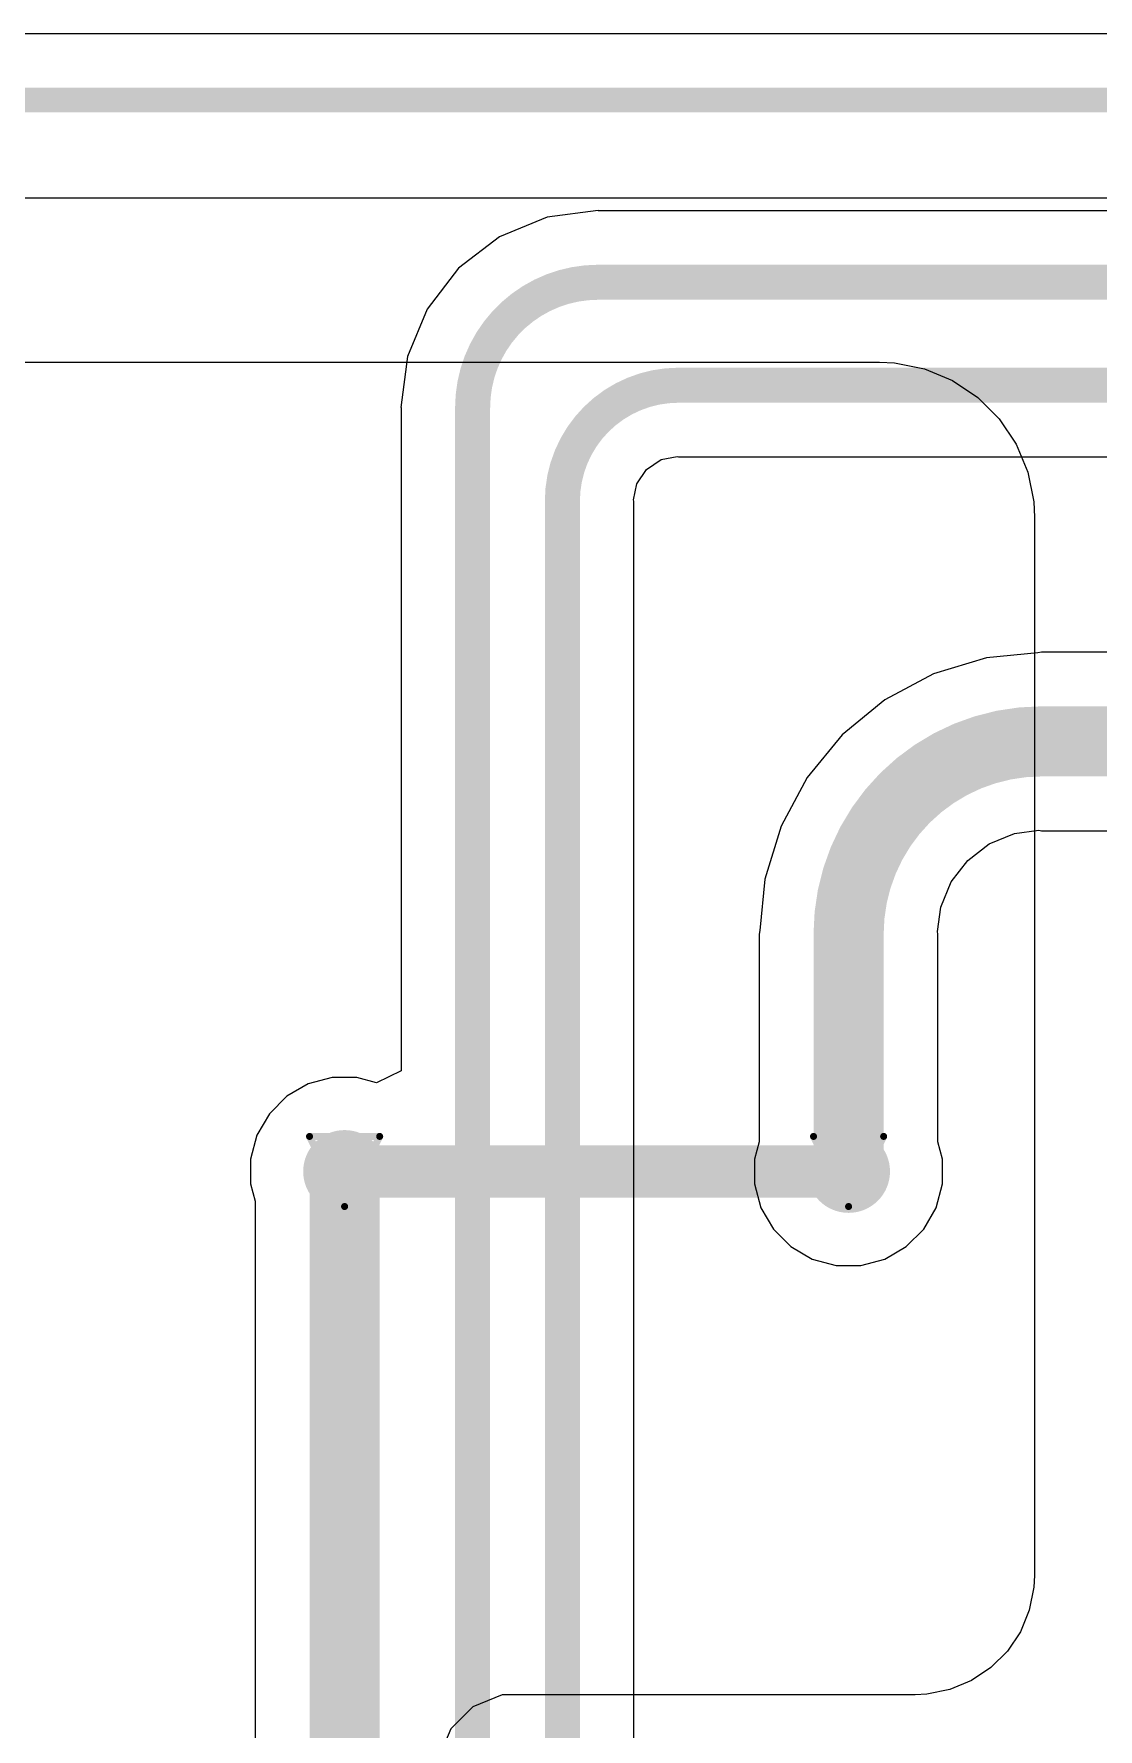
# Model space of a CAD drawing. Header units: inches. Extents: x -18 to 217, y -14 to 159.
# Drawn here: x 19.69 to 27.39, y 61.93 to 74.22 of the extents above; entities that cross this region are included whole.
import ezdxf

# ---------------------------------------------------------------- set-up
doc = ezdxf.new("R2010")
doc.units = ezdxf.units.IN
for name, color, linetype in [('Bottom Layer', 5, 'Continuous'), ('Drill Drawing', 1, 'Continuous'), ('Top Layer', 1, 'Continuous'), ('Via Holes', 16, 'Continuous')]:
    doc.layers.add(name, color=color, linetype=linetype)

msp = doc.modelspace()

# ---------------------------------------------------------------- hatches: boundary and pattern name
at = {"layer": 'Bottom Layer'}
h = msp.add_hatch(color=5, dxfattribs=at)
edge = h.paths.add_edge_path()
edge.add_arc((21.9359988, 65.9750014), 0.2999994, 0, 360)
h = msp.add_hatch(color=5, dxfattribs=at)
edge = h.paths.add_edge_path()
edge.add_arc((25.58620232, 65.9750014), 0.2999994, 0, 360)
at = {"layer": 'Top Layer'}
h = msp.add_hatch(color=1, dxfattribs=at)
edge = h.paths.add_edge_path()
edge.add_arc((21.9359988, 65.9750014), 0.2999994, 0, 360)
h = msp.add_hatch(color=1, dxfattribs=at)
edge = h.paths.add_edge_path()
edge.add_arc((25.58620232, 65.9750014), 0.2999994, 0, 360)
at = {"layer": 'Via Holes'}
h = msp.add_hatch(color=7, dxfattribs=at)
edge = h.paths.add_edge_path()
edge.add_arc((21.9359988, 65.9750014), 0.1499997, 0, 360)
h = msp.add_hatch(color=7, dxfattribs=at)
edge = h.paths.add_edge_path()
edge.add_arc((25.58620232, 65.9750014), 0.1499997, 0, 360)

# ---------------------------------------------------------------- linework, layer by layer
at = {"layer": 'Bottom Layer'}
for p, q in [((44.20777036, 74.21930546), (6.211249959999999, 74.21930546)), ((43.36505678, 73.02994029999999), (-2.20068648, 73.02990474)), ((15.73378362, 71.84015096), (25.80960802, 71.84012555999999)), ((25.80960802, 71.84012555999999), (25.91964336, 71.83473568)), ((25.91964336, 71.83473568), (26.13548748, 71.79182746)), ((26.13548748, 71.79182746), (26.3388094, 71.707629)), ((26.3388094, 71.707629), (26.52179354, 71.58537371999999)), ((26.52179354, 71.58537371999999), (26.67740664, 71.4297657)), ((26.67740664, 71.4297657), (26.799667, 71.2467841)), ((26.799667, 71.2467841), (26.88387308, 71.04346472)), ((26.88387308, 71.04346472), (26.92678638, 70.82762314)), ((26.92678638, 70.82762314), (26.9321788, 70.71758779999999)), ((26.9321788, 70.71758779999999), (26.93218388, 70.71759033999999)), ((26.93218388, 70.71759033999999), (26.93219404, 65.02798779999999)), ((26.93219404, 65.02798779999999), (26.93215594, 63.04676747999999)), ((26.93215594, 63.04676747999999), (26.9280005, 62.96212197999999)), ((26.9280005, 62.96212197999999), (26.89497796, 62.79608472)), ((26.89497796, 62.79608472), (26.8301978, 62.63968168)), ((26.8301978, 62.63968168), (26.73614668, 62.49891996)), ((26.73614668, 62.49891996), (26.61644155999999, 62.37921484)), ((26.61644155999999, 62.37921484), (26.47568238, 62.28516371999999)), ((23.07640292, 62.18315224), (22.86561594, 62.0958499)), ((23.19047686, 62.18314716), (23.07640292, 62.18315224)), ((26.06859912, 62.18320050000001), (23.19047686, 62.18314716)), ((26.15324208, 62.18735593999999), (26.06859658, 62.18320050000001)), ((26.06859658, 62.18320050000001), (26.06859912, 62.18320050000001)), ((26.31927934, 62.22038102), (26.15324208, 62.18735593999999)), ((26.47568238, 62.28516371999999), (26.31927934, 62.22038102)), ((22.86561594, 62.0958499), (22.70429038, 61.93452179999999)), ((22.70429038, 61.93452179999999), (22.6169855, 61.72373736))]:
    msp.add_line(p, q, dxfattribs=at)
for points, const_width in [([(5.727273279999999, 73.74020049999999), (44.20777036, 73.74020049999999)], 0.1778), ([(21.9359988, 65.9750014), (25.58620232, 65.9750014)], 0.3809999999999999)]:
    msp.add_lwpolyline(points, dxfattribs=dict(at, const_width=const_width))
at = {"layer": 'Bottom Layer', "const_width": 0.1905}
for points in [[(21.8407488, 65.9750014, 1), (22.0312488, 65.9750014, 1)], [(25.49095232, 65.9750014, 1), (25.68145232, 65.9750014, 1)]]:
    msp.add_lwpolyline(points, format="xyb", close=True, dxfattribs=at)
at = {"layer": 'Drill Drawing', "const_width": 0.0508}
for points in [[(21.6819988, 66.2290014), (22.1899988, 66.2290014)], [(21.6819988, 66.2290014), (21.9359988, 65.7210014)], [(21.9359988, 65.7210014), (22.1899988, 66.2290014)], [(25.33220232, 66.2290014), (25.84020232, 66.2290014)], [(25.33220232, 66.2290014), (25.58620232, 65.7210014)], [(25.58620232, 65.7210014), (25.84020232, 66.2290014)]]:
    msp.add_lwpolyline(points, dxfattribs=at)
at = {"layer": 'Drill Drawing', "const_width": 0.0254}
for points in [[(21.6692988, 66.2290014, 1), (21.6946988, 66.2290014, 1)], [(21.6692988, 66.2290014, 1), (21.6946988, 66.2290014, 1)], [(22.1772988, 66.2290014, 1), (22.2026988, 66.2290014, 1)], [(22.1772988, 66.2290014, 1), (22.2026988, 66.2290014, 1)], [(25.31950232, 66.2290014, 1), (25.34490232, 66.2290014, 1)], [(25.31950232, 66.2290014, 1), (25.34490232, 66.2290014, 1)], [(25.82750232, 66.2290014, 1), (25.85290232, 66.2290014, 1)], [(25.82750232, 66.2290014, 1), (25.85290232, 66.2290014, 1)], [(21.9232988, 65.7210014, 1), (21.9486988, 65.7210014, 1)], [(21.9232988, 65.7210014, 1), (21.9486988, 65.7210014, 1)], [(25.57350232, 65.7210014, 1), (25.59890232, 65.7210014, 1)], [(25.57350232, 65.7210014, 1), (25.59890232, 65.7210014, 1)]]:
    msp.add_lwpolyline(points, format="xyb", close=True, dxfattribs=at)
at = {"layer": 'Top Layer'}
for p, q in [((23.40199536, 72.89093879999999), (23.05740372, 72.7482035)), ((23.77178888, 72.93962298), (23.40199536, 72.89093879999999)), ((23.77178888, 72.93735222), (23.77178888, 72.93962298)), ((33.09150607999999, 72.93735222), (23.77178888, 72.93735222)), ((23.05740372, 72.7482035), (22.76149626, 72.52114527999998)), ((22.76149626, 72.52114527999998), (22.53443804, 72.22523782)), ((22.53443804, 72.22523782), (22.39170274, 71.88064617999999)), ((22.39170274, 71.88064617999999), (22.34301856, 71.51085266)), ((22.34301856, 71.51085266), (22.34528932, 71.51085266)), ((22.34528932, 71.51085266), (22.34528932, 66.70428366)), ((24.12319026, 71.06323861999999), (24.22898888, 71.1339319)), ((24.22898888, 71.1339319), (24.34494496, 71.1569951)), ((24.34494496, 71.1569951), (24.3537867, 71.15523741999999)), ((24.3537867, 71.15523741999999), (36.86924808, 71.15523741999999)), ((24.05249698, 70.95743999999999), (24.12319026, 71.06323861999999)), ((24.02943378, 70.84148392), (24.05249698, 70.95743999999999)), ((24.03119146, 70.83264218), (24.02943378, 70.84148392)), ((24.03119146, 51.82550976), (24.03119146, 70.83264218)), ((26.58469664, 69.69760000000001), (26.20170274, 69.5814204)), ((26.95699714, 69.73426998), (26.58469664, 69.69760000000001)), ((26.98299912, 69.73944141999999), (26.95699714, 69.73426998)), ((61.01473192, 69.73944141999999), (26.98299912, 69.73944141999999)), ((26.20170274, 69.5814204), (25.84873164, 69.39275427999999)), ((25.84873164, 69.39275427999999), (25.53935202, 69.13885079999999)), ((25.53935202, 69.13885079999999), (25.28544854, 68.82947118)), ((25.28544854, 68.82947118), (25.09678242, 68.47650008)), ((25.09678242, 68.47650008), (24.98060282, 68.09350617999999)), ((26.78744451999999, 68.42501936), (26.96422852, 68.44829338)), ((26.96422852, 68.44829338), (26.98299912, 68.44455958)), ((26.98299912, 68.44455958), (61.01473192, 68.44455958)), ((26.44873552, 68.2294673), (26.60521984, 68.34953818)), ((26.60521984, 68.34953818), (26.78744451999999, 68.42501936)), ((26.32866464, 68.07298297999999), (26.44873552, 68.2294673)), ((24.98060282, 68.09350617999999), (24.94393284, 67.72120568)), ((26.25318346, 67.8907583), (26.32866464, 68.07298297999999)), ((26.22990944, 67.71397429999999), (26.25318346, 67.8907583)), ((24.94393284, 67.72120568), (24.9387614, 67.6952037)), ((24.9387614, 67.6952037), (24.9387614, 66.18990064)), ((26.23364324, 67.6952037), (26.22990944, 67.71397429999999)), ((26.23364324, 66.18990064), (26.23364324, 67.6952037)), ((21.67314182, 66.60959246), (21.51785384, 66.51993807999999)), ((21.84634442, 66.65600079999999), (21.67314182, 66.60959246)), ((22.02565318, 66.65600079999999), (21.84634442, 66.65600079999999)), ((22.16748678, 66.61799732), (22.02565318, 66.65600079999999)), ((22.34528932, 66.70428366), (22.16748678, 66.61799732)), ((21.51785384, 66.51993807999999), (21.39106212, 66.39314635999999)), ((21.39106212, 66.39314635999999), (21.30140774, 66.23785838)), ((21.30140774, 66.23785838), (21.2549994, 66.06465578)), ((24.9387614, 66.18990064), (24.90520292, 66.06465578)), ((26.26720172, 66.06465578), (26.23364324, 66.18990064)), ((21.2549994, 66.06465578), (21.2549994, 65.88534702)), ((24.90520292, 66.06465578), (24.90520292, 65.88534702)), ((26.26720172, 65.88534702), (26.26720172, 66.06465578)), ((21.2549994, 65.88534702), (21.28855788, 65.76010216)), ((24.90520292, 65.88534702), (24.95161126, 65.71214442)), ((26.22079338, 65.71214442), (26.26720172, 65.88534702)), ((21.28855788, 65.76010216), (21.28855788, 55.27093593999999)), ((24.95161126, 65.71214442), (25.04126564, 65.55685643999999)), ((26.131139, 65.55685643999999), (26.22079338, 65.71214442)), ((25.04126564, 65.55685643999999), (25.16805736, 65.43006471999999)), ((26.00434728, 65.43006471999999), (26.131139, 65.55685643999999)), ((25.16805736, 65.43006471999999), (25.32334534, 65.34041033999999)), ((25.8490593, 65.34041033999999), (26.00434728, 65.43006471999999)), ((25.32334534, 65.34041033999999), (25.49654794, 65.29400199999999)), ((25.49654794, 65.29400199999999), (25.6758567, 65.29400199999999)), ((25.6758567, 65.29400199999999), (25.8490593, 65.34041033999999))]:
    msp.add_line(p, q, dxfattribs=at)
for points, const_width in [([(22.86324104, 71.51085266, -0.4142135623730951), (23.77178888, 72.4194005)], 0.254), ([(23.51323974, 70.83264218, -0.4142135623730951), (24.3537867, 71.67318914)], 0.254), ([(25.58620232, 67.6952037, -0.4142135623730951), (26.98299912, 69.0920005)], 0.508)]:
    msp.add_lwpolyline(points, format="xyb", dxfattribs=dict(at, const_width=const_width))
for points, const_width in [([(23.77178888, 72.4194005), (33.09150607999999, 72.4194005)], 0.254), ([(24.3537867, 71.67318914), (36.86924808, 71.67318914)], 0.254), ([(22.86324104, 53.09880922), (22.86324104, 71.51085266)], 0.254), ([(23.51323974, 51.82550976), (23.51323974, 70.83264218)], 0.254), ([(26.98299912, 69.0920005), (61.01473192, 69.0920005)], 0.508), ([(25.58620232, 65.9750014), (25.58620232, 67.6952037)], 0.508), ([(21.9359988, 55.0560367), (21.9359988, 65.9750014)], 0.508)]:
    msp.add_lwpolyline(points, dxfattribs=dict(at, const_width=const_width))
for points, const_width in [([(23.70828888, 72.4194005, 1), (23.83528888, 72.4194005, 1)], 0.127), ([(23.70828888, 72.4194005, 1), (23.83528888, 72.4194005, 1)], 0.127), ([(24.2902867, 71.67318914, 1), (24.4172867, 71.67318914, 1)], 0.127), ([(24.2902867, 71.67318914, 1), (24.4172867, 71.67318914, 1)], 0.127), ([(22.79974104, 71.51085266, 1), (22.92674104, 71.51085266, 1)], 0.127), ([(22.79974104, 71.51085266, 1), (22.92674104, 71.51085266, 1)], 0.127), ([(23.44973974, 70.83264218, 1), (23.57673974, 70.83264218, 1)], 0.127), ([(23.44973974, 70.83264218, 1), (23.57673974, 70.83264218, 1)], 0.127), ([(26.85599912, 69.0920005, 1), (27.10999912, 69.0920005, 1)], 0.254), ([(26.85599912, 69.0920005, 1), (27.10999912, 69.0920005, 1)], 0.254), ([(25.45920232, 67.6952037, 1), (25.71320232, 67.6952037, 1)], 0.254), ([(25.45920232, 67.6952037, 1), (25.71320232, 67.6952037, 1)], 0.254), ([(21.8089988, 65.9750014, 1), (22.0629988, 65.9750014, 1)], 0.254), ([(25.45920232, 65.9750014, 1), (25.71320232, 65.9750014, 1)], 0.254)]:
    msp.add_lwpolyline(points, format="xyb", close=True, dxfattribs=dict(at, const_width=const_width))

doc.saveas('drawing.dxf')
